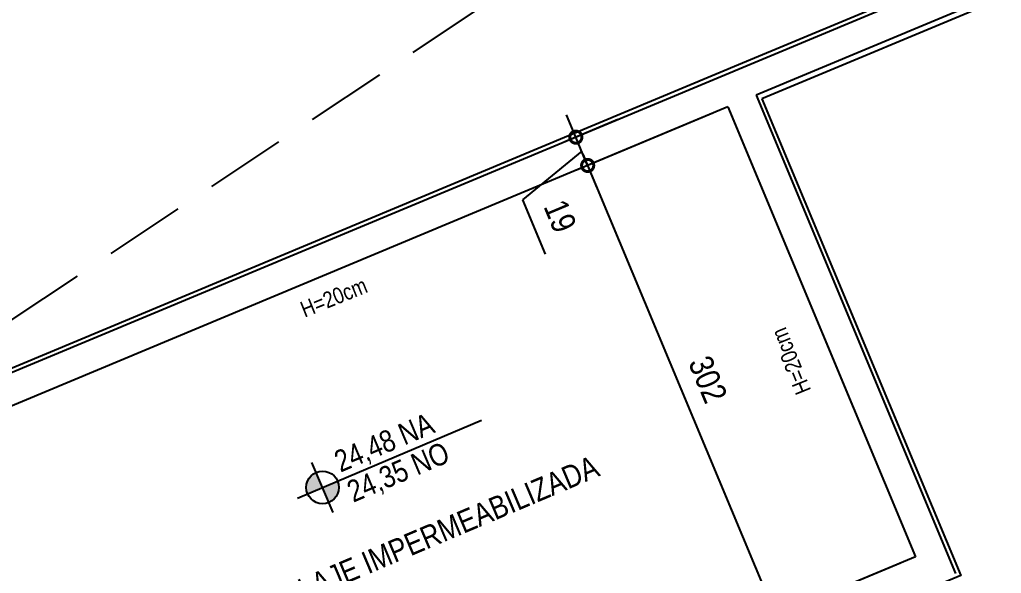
# Model space of a CAD drawing. Header units: metres. Extents: x -208 to 570, y -18 to 184.
# Drawn here: x -25.51 to -19.43, y 33.67 to 37.1 of the extents above; entities that cross this region are included whole.
import ezdxf
from ezdxf.enums import TextEntityAlignment as Align

# ---------------------------------------------------------------- set-up
doc = ezdxf.new("R2010")
doc.units = ezdxf.units.M
doc.header["$PDMODE"] = 35
doc.linetypes.add('DASHEDX2', pattern=[1.5, 1, -0.5])
for name, color, linetype in [('ARQ-ALV ACAB', 4, 'Continuous'), ('ARQ-AUX2', 2, 'Continuous'), ('ARQ-DIM', 2, 'Continuous'), ('ARQ-PRJ', 7, 'DASHEDX2'), ('ARQ-SIM', 1, 'Continuous'), ('ARQ-SIM EMBASAM', 1, 'Continuous'), ('ARQ-TXT EMBASAM', 2, 'Continuous')]:
    doc.layers.add(name, color=color, linetype=linetype)
doc.styles.add('Adesa', font='ARIALN.TTF')
doc.dimstyles.new('ADESA 1-0075', dxfattribs={"dimtxt": 0.15, "dimasz": 0.15, "dimexe": 0.075, "dimexo": 0.1, "dimgap": 0.1, "dimtad": 1, "dimdec": 1, "dimlfac": 100, "dimzin": 12, "dimtxsty": 'Adesa', "dimblk": 'DOTSMALL', "dimcen": 1, "dimdle": 0.075, "dimclrd": 1, "dimclre": 1, "dimclrt": 256, "dimazin": 3, "dimtm": 1e-09, "dimtfac": 1, "dimtdec": 1, "dimtmove": 1, "dimatfit": 0, "dimldrblk": 'DOTSMALL', "dimfxl": 0.8, "dimtvp": 2, "dimtolj": 1, "dimtzin": 0, "dimarcsym": 0})

# ---------------------------------------------------------------- blocks, each defined once
blk = doc.blocks.new('NipAcOs')
at = {"layer": 'ARQ-SIM'}
h = blk.add_hatch(color=256, dxfattribs=at)
h.dxf.hatch_style = 1
h.paths.add_polyline_path([(0, 0.15, 0.414214), (-0.15, 0), (0, 0)])
h.paths.add_polyline_path([(0.15, 0), (0, 0), (0, -0.15, 0.414214)])
for p, q in [((0, -0.25), (0, 0.25)), ((-0.25, 0), (0.15, 0)), ((0.15, 0), (1.5834, 0))]:
    blk.add_line(p, q, dxfattribs=at)
blk.add_circle((0, 0), 0.15, dxfattribs=at)
at = {"style": 'Adesa'}
for p in [(0.204, 0.06), (0.204, -0.24)]:
    blk.add_attdef('000,00', p, '', height=0.2, dxfattribs=at)
blk = doc.blocks.new('_DotSmall')
at = {"color": 0, "linetype": 'ByBlock', "const_width": 0.5}
blk.add_lwpolyline([(-0.0625, 0, 1), (0.0625, 0, 1)], format="xyb", close=True, dxfattribs=at)
blk = doc.blocks.new('*D242')
at = {"layer": 'ARQ-DIM', "color": 1, "lineweight": -2, "transparency": 16777216}
for p, q in [((-21.2194, 36.5196), (-22.0643, 36.167)), ((-22.0239, 36.2651), (-20.803, 33.3397)), ((-20.0562, 33.7326), (-20.9011, 33.38))]:
    blk.add_line(p, q, dxfattribs=at)
at = {"layer": 'Defpoints', "color": 0, "transparency": 16777216}
for p in [(-21.1272, 36.5581), (-19.964, 33.7711), (-20.8318, 33.4089)]:
    blk.add_point(p, dxfattribs=at)
at = {"layer": 'ARQ-DIM', "color": 1, "lineweight": -2, "transparency": 16777216, "xscale": 0.15, "yscale": 0.15, "zscale": 0.15}
for p, rotation in [((-21.995, 36.1959), 112.6538694908828), ((-20.8318, 33.4089), 292.6538694908828)]:
    blk.add_blockref('_DotSmall', p, dxfattribs=dict(at, rotation=rotation))
at = {"layer": 'ARQ-DIM', "transparency": 16777216, "insert": (-21.2505, 34.8704), "char_height": 0.15, "attachment_point": 5, "rotation": 292.65387, "style": 'Adesa'}
blk.add_mtext('\\A1;302', dxfattribs=at)
blk = doc.blocks.new('*D244')
at = {"layer": 'ARQ-DIM', "color": 1, "lineweight": -2, "transparency": 16777216}
for p, q in [((-22.0682, 36.3712), (-22.126, 36.5096)), ((-21.8073, 36.4801), (-22.1374, 36.3423)), ((-21.995, 36.1959), (-22.0682, 36.3712)), ((-21.995, 36.1959), (-22.0682, 36.3712)), ((-22.0316, 36.2835), (-22.3988, 35.9825)), ((-21.7341, 36.3048), (-22.0643, 36.167)), ((-21.995, 36.1959), (-21.9373, 36.0574)), ((-22.3988, 35.9825), (-22.2582, 35.6457))]:
    blk.add_line(p, q, dxfattribs=at)
at = {"layer": 'Defpoints', "color": 0, "transparency": 16777216}
for p in [(-21.715, 36.5186), (-22.0682, 36.3712), (-21.6418, 36.3433)]:
    blk.add_point(p, dxfattribs=at)
at = {"layer": 'ARQ-DIM', "color": 1, "lineweight": -2, "transparency": 16777216, "xscale": 0.15, "yscale": 0.15, "zscale": 0.15}
for p, rotation in [((-22.0682, 36.3712), 292.6538694908827), ((-21.995, 36.1959), 112.6538694908827)]:
    blk.add_blockref('_DotSmall', p, dxfattribs=dict(at, rotation=rotation))
at = {"layer": 'ARQ-DIM', "transparency": 16777216, "insert": (-22.1655, 35.8821), "char_height": 0.15, "attachment_point": 5, "rotation": 292.65387, "style": 'Adesa'}
blk.add_mtext('\\A1;19', dxfattribs=at)
blk = doc.blocks.new('terreno + circ vert')
at = {"layer": 'ARQ-PRJ', "color": 1, "ltscale": 0.5}
blk.add_lwpolyline([(48.0419, 1.3908), (48.1056, 7.0609), (42.945, 9.4812), (35.5548, 12.9472), (27.5061, 16.8929), (22.1014, 19.5405), (15.0017, 23.0148), (8.3251, 26.282), (0.4895, 30.0914), (-5.8932, 33.2362), (-12.2759, 36.3811), (-18.9156, 39.6675), (-31.5995, 31.2229), (-104.3835, 0.8491), (-104.1403, -6.025), (40.5424, -6.025, 0.41093)], format="xyb", close=True, dxfattribs=at)

msp = doc.modelspace()

# ---------------------------------------------------------------- linework, layer by layer
at = {"layer": 'ARQ-ALV ACAB'}
for p, q in [((-17.0095, 38.5096), (-21.0346, 36.8297)), ((-16.7099, 38.3638), (-20.9153, 36.6086))]:
    msp.add_line(p, q, dxfattribs=at)
for points in [[(-21.0346, 36.8297), (-26.7794, 34.4321)], [(-20.9153, 36.6086), (-19.6827, 33.6555), (-25.2291, 31.3407)]]:
    msp.add_lwpolyline(points, dxfattribs=at)
at = {"layer": 'ARQ-AUX2'}
for p, q in [((-16.9771, 38.496), (-26.5713, 34.4918)), ((-16.7515, 38.3843), (-20.9518, 36.6313)), ((-21.1272, 36.5581), (-26.4981, 34.3164))]:
    msp.add_line(p, q, dxfattribs=at)
for points in [[(-20.9518, 36.6313), (-19.7154, 33.6689)], [(-21.1272, 36.5581), (-19.964, 33.7711)], [(-19.964, 33.7711), (-25.3349, 31.5294)]]:
    msp.add_lwpolyline(points, dxfattribs=at)

# ---------------------------------------------------------------- block references
at = {"layer": 'ARQ-ALV ACAB'}
msp.add_blockref('terreno + circ vert', (0, 0, 0), dxfattribs=at)
at = {"layer": 'ARQ-SIM EMBASAM'}
ref = msp.add_blockref('NipAcOs', (-23.6376, 34.2014, 0), dxfattribs=dict(at, xscale=0.675, yscale=0.675, zscale=0.675, rotation=23))
ref.add_attrib('000,00', '24,35 NO', (-23.4475, 34.1061, 0), dxfattribs={"layer": '0', "color": 2, "height": 0.135, "rotation": 23, "style": 'Adesa'})
ref.add_attrib('000,00', '24,48 NA', (-23.5266, 34.2925, 0), dxfattribs={"layer": '0', "color": 2, "height": 0.135, "rotation": 23, "style": 'Adesa'})

# ---------------------------------------------------------------- texts
at = {"layer": 'ARQ-TXT EMBASAM', "style": 'Adesa'}
for rotation, p in [(22, (-23.5494, 35.3328, -0.0353)), (112, (-20.6895, 35.0022, -0.0353))]:
    msp.add_text('H=20cm', height=0.1, rotation=rotation, dxfattribs=at).set_placement(p, align=Align.CENTER)
msp.add_text('LAJE IMPERMEABILIZADA', height=0.14, rotation=23, dxfattribs=at).set_placement((-23.7489, 33.4955, 0))

# ---------------------------------------------------------------- dimensions: what is measured, and where the dimension line sits
at = {"layer": 'ARQ-DIM'}
for p1, p2, distance, picture, middle in [((-21.1272, 36.5581), (-19.964, 33.7711), -0.9404, '*D242', (-21.2505, 34.8704)), ((-21.6418, 36.3433), (-21.715, 36.5186), 0.3827, '*D244', (-22.1973, 35.9582))]:
    dim = msp.add_aligned_dim(p1=p1, p2=p2, distance=distance, dimstyle='ADESA 1-0075', dxfattribs=at)
    dim.commit()
    dim.dimension.update_dxf_attribs({"geometry": picture, "text_midpoint": middle})

doc.saveas('drawing.dxf')
